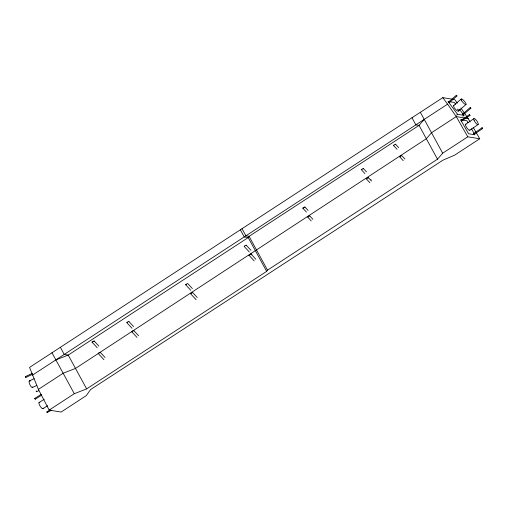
<?xml version="1.0" encoding="UTF-8"?>
<svg xmlns="http://www.w3.org/2000/svg" width="508" height="508" viewBox="0 0 508 508"><rect width="100%" height="100%" fill="white"/><g stroke="black" fill="none" stroke-linecap="round" stroke-linejoin="round"><path stroke-width="0.76" d="M469.436 114.63L461.169 120.256L461.385 120.796L461.709 121.025L469.995 115.373L469.449 114.605L469.995 115.373M474.313 134.233L473.774 133.464L474.32 134.22L482.587 128.588L482.06 127.819L482.587 128.588M92.723 342.062L92.011 342.1L94.107 340.944L98.825 346.062M94.139 340.976L93.542 341.636M100.063 352.8C101.238 351.326 96.838 353.778 98.793 353.498M127.254 322.688C125.825 322.751 129.172 320.732 128.829 321.78M132.315 331.832C130.74 331.984 134.144 329.921 133.858 330.905M186.207 284.632L185.566 284.645L187.655 283.489L192.38 288.608M191.275 293.44L190.417 293.548L192.526 292.398L197.231 297.504M244.615 246.437C243.427 246.424 245.72 244.983 246.285 245.243L250.984 250.349M246.297 245.262L246.151 245.567M249.663 255.27L249.022 255.283L251.117 254.127L255.835 259.245M303.562 208.051L302.781 208.128L304.87 206.972L308.032 210.401M304.908 206.997L304.502 207.524M308.07 217.075C306.591 217.081 310.242 215.081 309.607 216.205M364.877 173.546L361.245 169.621L363.334 168.44L363.08 168.904M367.017 178.689L366.236 178.765L368.325 177.609L371.494 181.039M368.364 177.635L368.071 178.073M393.922 145.364L393.421 145.307L395.51 144.177L398.672 147.606M395.548 144.208L395.402 144.513M401.568 155.943C402.101 154.94 399.44 156.305 399.656 156.781L403.263 160.668M41.77 395.116L35.255 399.186L34.779 398.393L41.243 394.341M51.289 410.267L47.142 412.585L46.869 411.925L50.114 409.899M47.396 412.674L46.869 411.925M456.952 95.955L456.305 95.301L448.697 101.943L448.913 102.362L449.313 102.654L456.946 95.987L456.362 95.275M449.332 102.629L448.748 101.93M470.84 108.185L463.264 114.821L462.794 114.478L462.623 114.135L470.243 107.474L470.878 108.166L470.287 107.455M38.735 390.703L36.493 391.744L36.481 391.344M100.355 352.457L105.035 357.448M401.758 155.689L404.882 158.998M25.87 377.393L25.438 376.58L25.838 377.431L32.76 374.205M463.264 114.821L462.68 114.109M461.721 121.018L461.601 120.631M34.766 398.393L35.255 399.186M457.352 103.149L454.724 99.606L442.785 97.644L29.559 367.411L38.405 389.382L49.174 410.102L74.295 393.7L86.646 388.893L266.649 271.374L267.526 270.154L437.49 159.195L442.678 153.206L467.792 136.811L479.73 138.773L473.189 127.317M424.244 119.399L419.056 125.387L249.091 236.341L248.215 237.566L68.212 355.079L55.861 359.893M482.035 127.832L473.761 133.477M25.425 376.587L32.322 373.38M36.506 391.738L36.087 390.906L36.449 391.268M453.523 105.677L461.137 99.028M458.438 111.087L466.052 104.432M456.559 115.183L457.575 114.3L463.944 115.341L462.928 116.23M192.253 292.849L192.551 292.437M250.622 254.775L251.162 254.178M465.595 124.301L473.869 118.662M469.887 130.188L478.161 124.549M32.499 375.139L447.599 104.146L456.254 116.599L467.792 136.811M38.405 389.382L63.132 373.24L75.489 368.427L426.333 138.735L431.521 132.747L456.254 116.599L468.192 118.561L470.116 121.926M479.73 138.773L454.616 155.169L443.059 160.109L90.621 389.541L86.233 395.662L61.112 412.058L49.174 410.102M39.021 402.546L44.228 399.288M43.091 408.572L47.65 405.727M461.175 120.25L461.55 120.555M29.28 380.956L34.106 378.714M32.671 387.356L36.805 385.432M400.488 156.616L399.675 156.794M361.95 169.558L361.264 169.659M393.421 145.345L397.053 149.276M363.379 168.504L366.497 171.875M366.236 178.778L369.875 182.709M302.781 208.14L306.413 212.071M309.766 215.925L312.884 219.297M307.632 217.037L311.264 220.967M244.17 246.399L249.364 252.019M250.927 253.702L251.962 254.826M249.022 255.295L254.216 260.915M185.566 284.658L190.76 290.278M190.417 293.554L196.132 299.739M128.949 321.545L133.629 326.6M126.816 322.65L132.01 328.27M133.947 330.708L138.621 335.763M131.813 331.819L137.008 337.433M92.011 342.113L97.206 347.732M98.222 353.505L103.937 359.683M455.752 104.305L454.387 102.47L448.018 101.422L457.575 114.3M459.391 109.214L463.944 115.341M442.785 97.644L447.599 104.146M460.839 107.975L468.192 118.561M468.059 122.746L466.909 120.739L460.54 119.691L468.573 133.75L474.936 134.798L471.5 128.772M420.364 112.281L442.678 153.206M437.49 159.195L419.056 125.387L415.868 124.866L411.988 117.748M267.526 270.154L249.091 236.341L245.91 235.82L242.03 228.702M266.649 271.374L248.215 237.566L244.234 236.912L240.354 229.794M86.646 388.893L68.212 355.079L64.23 354.425L60.35 347.307M51.975 352.774L74.295 393.7M32.836 386.905A3.664 1.194 65.1 0 1 31.013 386.531A3.664 1.194 65.1 0 1 29.121 382.219A3.664 1.194 65.1 0 1 30.302 381.127M43.205 408.153A3.664 1.099 58 0 1 40.018 405.968A3.664 1.099 58 0 1 39.865 402.59M458.445 110.534A3.664 0.94 48.8 0 1 455.384 109.125A3.664 0.94 48.8 0 1 454.025 105.601M469.983 129.775A3.664 1.06 55.7 0 1 466.922 127.921A3.664 1.06 55.7 0 1 466.115 124.206M371.132 179.87A2.095 0.616 56.9 0 1 370.973 179.622M458.972 109.601A2.095 0.616 56.9 0 1 457.435 109.049M461.734 100.825A3.664 0.94 48.8 0 0 465.988 104.502A3.664 0.94 48.8 0 0 463.061 99.86A3.664 0.94 48.8 0 0 461.734 100.825M474.116 120.358A3.664 1.06 55.7 0 0 477.996 124.67A3.664 1.06 55.7 0 0 475.933 119.78A3.664 1.06 55.7 0 0 474.116 120.358"/></g></svg>
